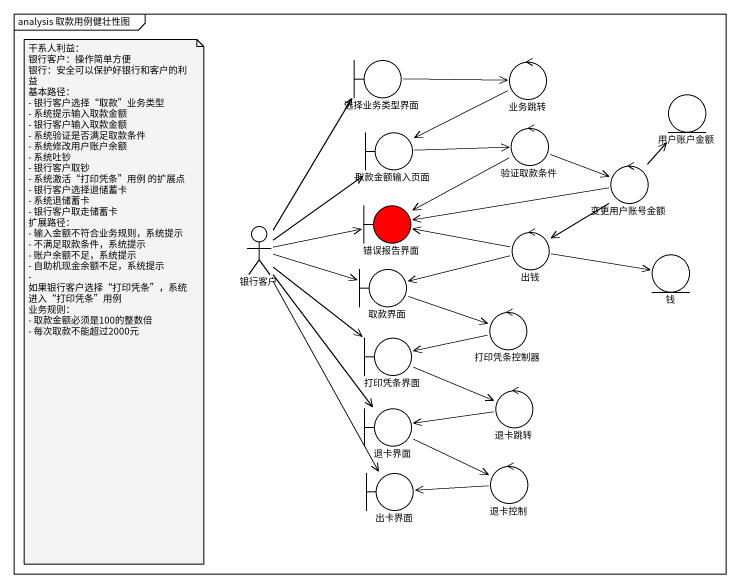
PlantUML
@startuml
mainframe analysis 取款用例健壮性图
boundary 选择业务类型界面
control 业务跳转
entity 用户账户金额
boundary 取款金额输入页面
control 验证取款条件
control 变更用户账号金额
actor 银行客户
boundary 错误报告界面 #FF0000
control 出钱
boundary 取款界面
entity 钱
control 打印凭条控制器
boundary 打印凭条界面
control 退卡跳转
boundary 退卡界面
control 退卡控制
boundary 出卡界面
选择业务类型界面 -right-> 业务跳转
业务跳转 -left-> 取款金额输入页面
取款金额输入页面 -right-> 验证取款条件
验证取款条件 -right-> 变更用户账号金额
验证取款条件 -left-> 错误报告界面
变更用户账号金额 -up-> 用户账户金额
变更用户账号金额 -left-> 错误报告界面
变更用户账号金额 --> 出钱
银行客户 -up-> 选择业务类型界面
银行客户 -up-> 取款金额输入页面
银行客户 -right-> 错误报告界面
银行客户 -right-> 取款界面
银行客户 --> 打印凭条界面
银行客户 --> 退卡界面
银行客户 --> 出卡界面
出钱 -left-> 错误报告界面
出钱 -left-> 取款界面
出钱 -right-> 钱
取款界面 -right-> 打印凭条控制器
打印凭条控制器 -left-> 打印凭条界面
打印凭条界面 -right-> 退卡跳转
退卡跳转 -left-> 退卡界面
退卡界面 -right-> 退卡控制
退卡控制 -left-> 出卡界面
note as N1
  干系人利益：
  银行客户：操作简单方便
  银行：安全可以保护好银行和客户的利益
  基本路径：
  - 银行客户选择“取款”业务类型
  - 系统提示输入取款金额
  - 银行客户输入取款金额
  - 系统验证是否满足取款条件
  - 系统修改用户账户余额
  - 系统吐钞
  - 银行客户取钞
  - 系统激活“打印凭条”用例 的扩展点
  - 银行客户选择退储蓄卡
  - 系统退储蓄卡
  - 银行客户取走储蓄卡
  扩展路径：
  - 输入金额不符合业务规则，系统提示
  - 不满足取款条件，系统提示
  - 账户余额不足，系统提示
  - 自助机现金余额不足，系统提示
  - 如果银行客户选择“打印凭条”，系统进入“打印凭条”用例
  业务规则：
  - 取款金额必须是100的整数倍
  - 每次取款不能超过2000元
end note
@enduml
